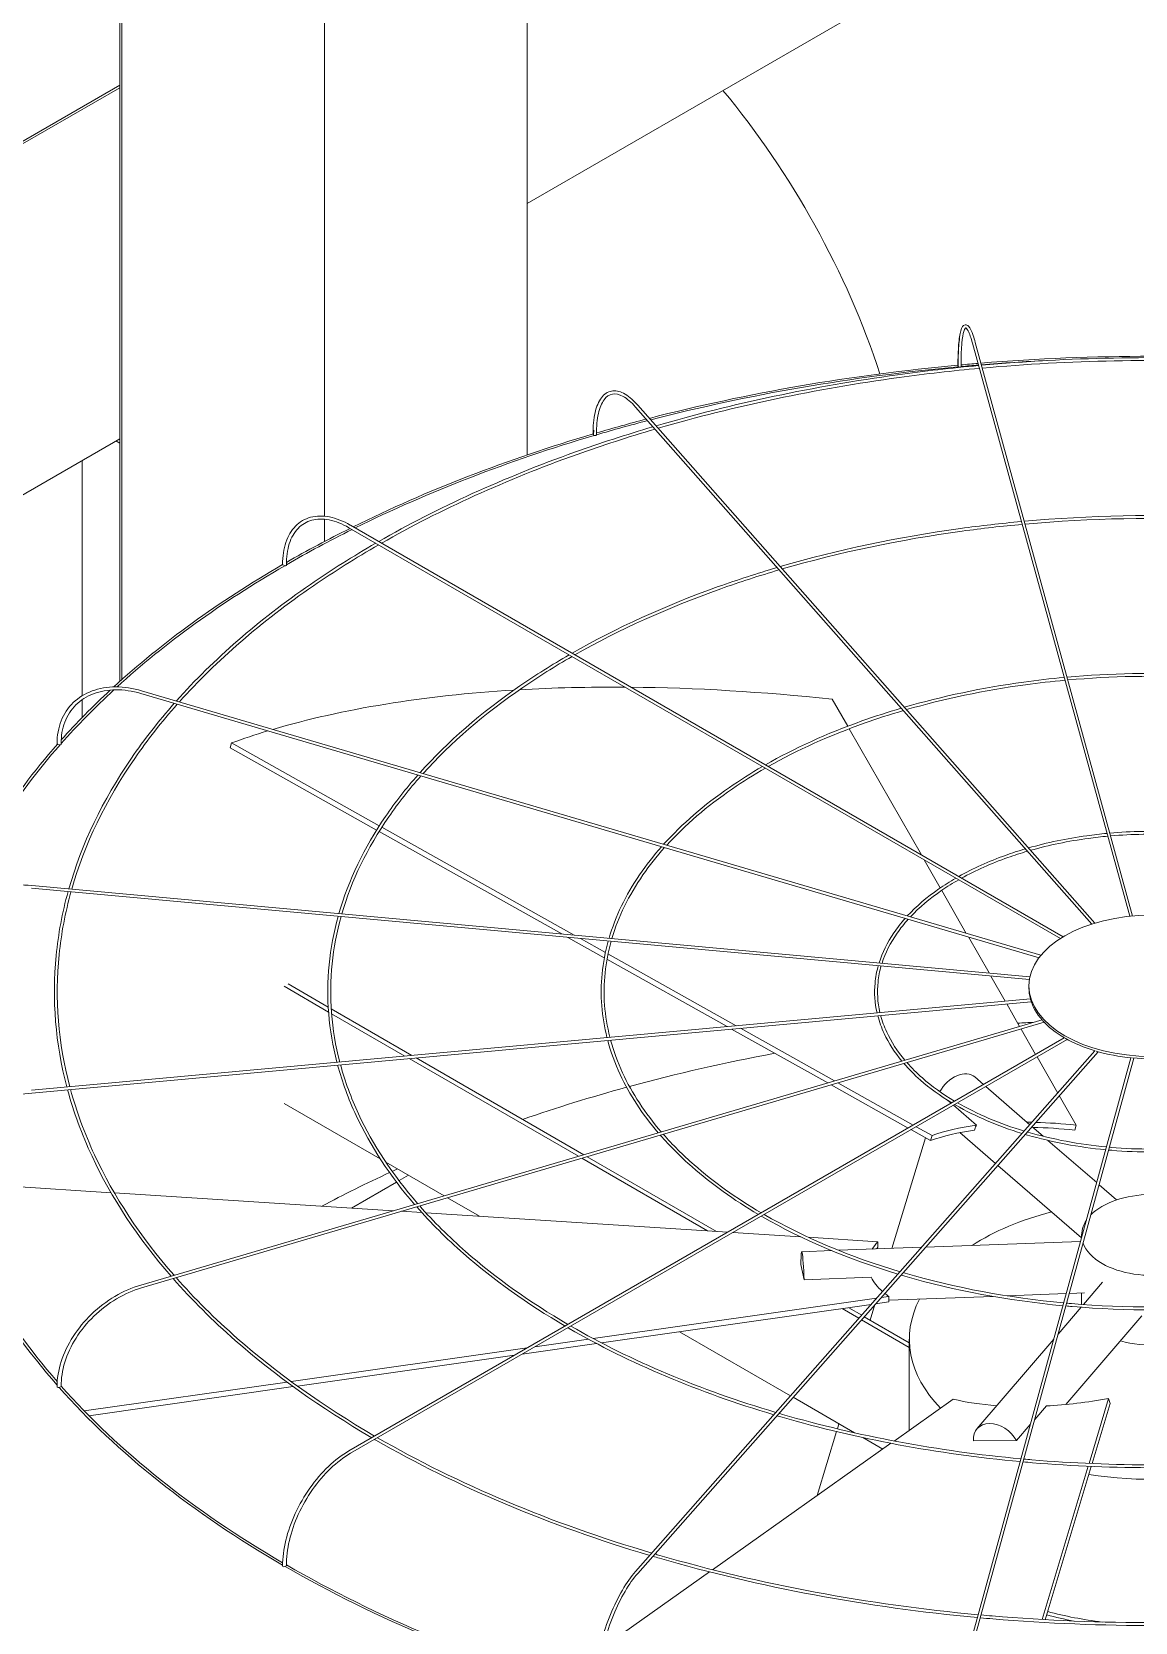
# Model space of a CAD drawing. Header units: millimetres. Extents: x -312439 to 477422, y -331570 to 212570.
# Drawn here: x 360455 to 361398, y 97498 to 98857 of the extents above; entities that cross this region are included whole.
import ezdxf

# ---------------------------------------------------------------- set-up
doc = ezdxf.new("R2010")
doc.units = ezdxf.units.MM

msp = doc.modelspace()

# ---------------------------------------------------------------- linework, layer by layer
at = {"color": 3, "linetype": 'Continuous', "lineweight": 0, "extrusion": (-1.11022e-16, 0.816497, 0.57735)}
for p, q in [((360878.462, 99400.127), (360878.462, 98495.392)), ((362038.891, 99380.189), (360878.462, 98710.215)), ((360705.257, 99300.127), (360705.257, 98442.975)), ((360530.32, 99199.127), (360530.32, 98301.839)), ((360532.052, 99200.127), (360532.052, 98303.388)), ((360530.32, 98811.215), (359850.026, 98418.447)), ((360530.32, 98809.215), (359850.026, 98416.447)), ((361259.121, 98590.873), (361393.476, 98101.115)), ((361261.483, 98591.521), (361395.951, 98101.353)), ((360971.126, 98536.312), (361361.075, 98094.455)), ((360972.962, 98537.933), (361363.639, 98095.251)), ((360530.32, 98509.215), (359850.026, 98116.447)), ((360530.32, 98505.451), (360527.06, 98507.333)), ((360498.071, 98289.501), (360498.071, 98490.596)), ((360705.257, 98440.431), (360705.257, 98421.417)), ((361334.276, 98082.146), (360726.224, 98433.205)), ((360727.449, 98435.326), (361336.641, 98083.609)), ((360498.071, 98270.914), (360498.071, 98286.125)), ((361315.964, 98065.704), (360548.338, 98291.52)), ((360549.029, 98293.87), (361317.599, 98067.776)), ((361152.422, 98263.524), (361139.211, 98286.585)), ((361215.387, 98153.615), (361153.654, 98261.373)), ((360624.589, 98244.968), (360625.824, 98249.256)), ((360625.824, 98249.256), (360752.148, 98178.453)), ((360749.822, 98174.777), (360624.589, 98244.968)), ((360754.289, 98177.253), (360918.709, 98085.098)), ((360908.093, 98086.069), (360751.961, 98173.578)), ((361231.55, 98125.401), (361217.808, 98149.389)), ((360454.911, 98125.05), (361307.765, 98047.062)), ((360455.134, 98127.489), (361308.222, 98049.48)), ((361253.812, 98086.541), (361232.772, 98123.269)), ((360944.447, 98065.693), (360913.337, 98083.13)), ((360923.954, 98082.159), (360945.34, 98070.172)), ((361273.21, 98052.681), (361255.572, 98083.47)), ((360947.579, 98068.917), (361057.051, 98007.56)), ((361049.413, 98006.861), (360946.706, 98064.427)), ((360708.48, 98023.463), (360674.156, 98043.28)), ((361287.012, 98028.588), (361274.697, 98050.086)), ((361307.356, 98039.726), (361307.356, 98041.726)), ((361308.569, 98030.56), (360454.911, 97952.498)), ((361309.292, 98028.166), (360455.134, 97950.059)), ((360670.692, 98041.28), (360708.751, 98019.306)), ((360779.918, 97982.218), (360711.022, 98021.995)), ((360711.324, 98017.821), (360773.937, 97981.671)), ((361299.397, 98006.97), (361288.351, 98026.251)), ((360548.338, 97786.028), (361318.519, 98012.595)), ((361320.357, 98010.583), (360549.029, 97783.678)), ((361135.33, 97958.706), (361053.186, 98004.747)), ((361060.824, 98005.445), (361141.157, 97960.42)), ((361313.046, 97983.145), (361300.649, 98004.785)), ((360726.224, 97644.343), (361337.562, 97997.299)), ((360727.449, 97642.222), (361340.039, 97995.901)), ((360777.615, 97979.548), (360922.272, 97896.03)), ((360926.862, 97897.38), (360783.596, 97980.095)), ((361363.781, 97986.16), (360971.126, 97541.236)), ((360972.962, 97539.615), (361366.384, 97985.407)), ((361394.519, 97980.233), (361259.121, 97486.675)), ((361396.997, 97980.01), (361261.483, 97486.027)), ((361331.969, 97950.113), (361314.264, 97981.019)), ((361260.995, 97963.834), (361268.434, 97957.388)), ((361204.027, 97920.203), (361138.318, 97957.032)), ((361144.144, 97958.746), (361208.403, 97922.729)), ((361270.393, 97955.691), (361308.074, 97923.037)), ((361347.693, 97922.665), (361333.255, 97947.868)), ((360752.948, 97893.79), (360670.692, 97941.28)), ((361237.797, 97943.982), (361240.763, 97941.412)), ((361242.722, 97939.715), (361262.451, 97922.618)), ((361210.889, 97921.336), (361224.499, 97913.708)), ((361309.925, 97921.433), (361319.506, 97913.131)), ((361346.458, 97918.378), (361347.693, 97922.665)), ((361190.245, 97817.373), (361218.804, 97911.92)), ((361223.264, 97909.421), (361206.513, 97918.809)), ((361223.264, 97909.421), (361224.499, 97913.708)), ((361248.411, 97916.233), (361278.816, 97889.884)), ((361323.528, 97909.645), (361365.238, 97873.499)), ((360925.202, 97894.338), (361032.55, 97832.361)), ((361040.339, 97831.864), (360929.792, 97895.689)), ((360807.531, 97862.276), (360757.686, 97891.054)), ((360777.022, 97879.89), (360768.96, 97875.236)), ((361280.667, 97888.28), (361352.271, 97826.23)), ((360522.858, 97864.871), (360436.696, 97870.366)), ((360764.056, 97849.486), (360525.8, 97864.683)), ((360766.822, 97874.002), (360728.31, 97851.766)), ((361367.291, 97871.721), (361382.227, 97858.778)), ((360837.834, 97844.781), (360810.461, 97860.584)), ((360788.434, 97847.931), (360771.189, 97849.031)), ((361049.958, 97831.251), (360791.953, 97847.707)), ((361111.992, 97827.294), (361054.37, 97830.969)), ((361178.104, 97823.077), (361118.635, 97826.87)), ((361352.386, 97828.866), (361352.386, 97826.648)), ((361113.109, 97814.514), (361138.586, 97815.458)), ((361144.537, 97815.679), (361215.654, 97818.315)), ((361178.199, 97818.41), (361178.104, 97823.077)), ((361219.031, 97818.44), (361351.481, 97823.349)), ((361115.149, 97790.585), (361112.516, 97803.592)), ((361172.377, 97792.706), (361115.149, 97790.585)), ((361353.919, 97769.355), (361370.264, 97788.426)), ((360934.957, 97740.3), (361177.197, 97774.739)), ((361187.683, 97771.549), (361176.21, 97769.918)), ((361180.933, 97775.27), (361187.588, 97776.216)), ((361187.683, 97771.549), (361187.588, 97776.216)), ((361187.653, 97773.031), (361276.548, 97776.326)), ((361288.806, 97776.78), (361339.218, 97778.649)), ((361341.784, 97778.744), (361354.704, 97779.223)), ((361352.386, 97779.137), (361352.386, 97769.467)), ((361172.474, 97769.387), (360941.944, 97736.613)), ((361147.72, 97765.867), (361162.061, 97757.588)), ((361164.4, 97760.238), (361153.28, 97766.658)), ((361164.225, 97756.338), (361205.108, 97732.735)), ((361205.108, 97736.735), (361166.564, 97758.988)), ((361171.712, 97756.016), (361175.756, 97769.404)), ((361332.283, 97744.11), (361351.938, 97767.044)), ((361338.995, 97683.996), (361403.836, 97759.653)), ((361103.597, 97691.342), (361008.739, 97746.109)), ((360676.759, 97703.592), (360878.532, 97732.278)), ((360937.792, 97736.022), (360874.276, 97726.992)), ((360885.032, 97733.202), (360930.868, 97739.719)), ((361205.108, 97661.866), (361205.108, 97739.628)), ((361262.905, 97663.16), (361328.547, 97739.751)), ((360867.777, 97726.068), (360682.144, 97699.677)), ((360499.923, 97678.452), (360673.297, 97703.1)), ((360678.65, 97699.18), (360503.954, 97674.344)), ((361158.371, 97659.718), (361105.762, 97690.092)), ((361242.692, 97688.488), (361192.199, 97652.723)), ((361358.731, 97633.528), (361375.37, 97689.014)), ((361376.7, 97684.822), (361375.37, 97689.014)), ((361312.254, 97671.1), (361322.207, 97682.713)), ((361376.7, 97684.822), (361361.286, 97633.419)), ((361143.652, 97663.121), (361144.963, 97667.459)), ((361296.775, 97653.039), (361308.519, 97666.742)), ((361189.427, 97650.759), (361036.966, 97542.766)), ((361126.442, 97606.145), (361142.943, 97660.772)), ((361182.449, 97645.817), (361165.386, 97655.668)), ((361259.947, 97652.893), (361296.775, 97653.039)), ((361318.746, 97500.182), (361358.006, 97631.109)), ((361360.56, 97630.998), (361321.29, 97500.037)), ((361034.338, 97540.905), (360943.217, 97476.361))]:
    msp.add_line(p, q, dxfattribs=at)
at = {"color": 3, "linetype": 'Continuous', "lineweight": 0}
for centre, major_axis, ratio, start_param, end_param in [((360896.218, 98575.564), (-221.467, 383.592), 0.57735027, 4.36367801, 4.99963733), ((361412.281, 97974.191), (-1048.768, 0), 0.57735027, 4.87097639, 5.13416564), ((361247.88, 98571.644), (1.225, 0), 0.57735027, 3.14159265, 3.70729107), ((361412.281, 97974.191), (-1046.319, 0), 0.57735027, 4.85435141, 4.86879705), ((361412.281, 97974.191), (-1048.768, 0), 0.57735027, 4.85438672, 4.86842813), ((361412.281, 97974.191), (-1048.768, 0), 0.57735027, 4.57359934, 4.85199434), ((361412.281, 97974.191), (-1046.319, 0), 0.57735027, 4.79833842, 4.85195343), ((361412.281, 97974.191), (-1046.319, 0), 0.57735027, 4.87108521, 5.13404975), ((361248.072, 98570.945), (1.225, 0.004), 0.56474576, 3.29698969, 4.86778602), ((361248.072, 98570.945), (1.225, 0.004), 0.56474576, 4.86778602, 6.28318531), ((361412.281, 97974.191), (-1048.768, 0), 0.57735027, 5.13694439, 5.18189128), ((361412.281, 97974.191), (-1046.319, 0), 0.57735027, 5.13683502, 5.18307763), ((361412.281, 97974.191), (-1048.768, 0), 0.57735027, 5.18510484, 5.42093263), ((361412.281, 97974.191), (-1046.319, 0), 0.57735027, 5.18527527, 5.42075236), ((360935.995, 98513.136), (1.225, 0), 0.57735027, 3.14159265, 4.134446), ((360936.551, 98512.506), (1.225, 0.01), 0.56597275, 3.60793822, 5.17873454), ((360936.551, 98512.506), (1.225, 0.01), 0.56597275, 5.17873454, 6.28318531), ((361412.281, 97974.191), (-1046.319, 0), 0.57735027, 5.42407254, 5.49730565), ((361412.281, 97974.191), (-1048.768, 0), 0.57735027, 5.42424502, 5.49496708), ((361412.281, 97974.191), (-1048.768, 0), 0.57735027, 5.49938311, 5.72060344), ((361412.281, 97974.191), (-1046.319, 0), 0.57735027, 5.49937067, 5.71908805), ((360670.69, 98401.849), (1.225, 0), 0.57735027, 3.14159265, 4.45055499), ((360671.556, 98401.349), (1.225, 0.016), 0.56830663, 3.91933875, 5.49013508), ((360671.556, 98401.349), (1.225, 0.016), 0.56830663, 5.49013508, 6.28318531), ((361412.281, 97974.191), (-1046.319, 0), 0.57735027, 5.72402786, 5.81143896), ((361412.281, 97974.191), (-1048.768, 0), 0.57735027, 5.72583618, 5.80677108), ((361413.516, 97807.767), (-971.388, 279.904), 0.41303809, 5.42335715, 5.70815224), ((361413.516, 97807.767), (-971.388, 279.904), 0.41303809, 5.31032739, 5.41762277), ((361413.516, 97807.767), (-971.388, 279.904), 0.41303809, 5.11506512, 5.30461302), ((361413.516, 97807.767), (-971.388, 279.904), 0.41303809, 5.71506764, 5.76687966), ((361412.281, 97974.191), (-1048.768, 0), 0.57735027, 5.81359811, 6.07011802), ((361412.281, 97974.191), (-1046.319, 0), 0.57735027, 5.81336511, 6.06128621), ((360477.934, 98248.675), (1.225, 0), 0.57735027, 3.14159265, 4.76471425), ((360479.026, 98248.354), (1.225, 0.021), 0.57151893, 4.23145457, 5.8022509), ((360479.026, 98248.354), (1.225, 0.021), 0.57151893, 5.8022509, 6.28318531), ((361411.848, 98039.726), (-104.492, 0), 0.57735027, 0, 0.1535113), ((361411.848, 98039.726), (-104.492, 0), 0.57735027, 0.16064797, 0.46767057), ((361412.281, 97409.303), (1046.319, 0), 0.57735027, 1.66704137, 1.68043487), ((361411.848, 98039.726), (-104.492, 0), 0.57735027, 0.47480723, 0.78182983), ((361411.848, 98039.726), (-104.492, 0), 0.57735027, 0.7889665, 1.0959891), ((361412.281, 97409.303), (1046.319, 0), 0.57735027, 1.88378363, 2.01152702), ((361411.848, 98039.726), (-104.492, 0), 0.57735027, 1.10312576, 1.41014836), ((361411.848, 98039.726), (-104.492, 0), 0.57735027, 1.41728503, 1.72430763), ((361246.517, 97947.127), (-14.478, -16.707), 0.67950023, 3.14159265, 5.02860292), ((361412.281, 97409.303), (1046.319, 0), 0.57735027, 2.01409491, 2.11046953), ((361413.516, 97807.767), (233.097, -67.167), 0.41303809, 2.38836611, 2.62528701), ((361413.516, 97807.767), (233.097, -67.167), 0.41303809, 2.14647482, 2.1667574), ((361412.281, 97803.479), (-233.097, 67.167), 0.41303809, 5.11506512, 5.27837519), ((361413.516, 97807.767), (233.097, -67.167), 0.41303809, 1.97347247, 2.1313259), ((361412.281, 97803.479), (-233.097, 67.167), 0.41303809, 5.53223376, 5.76687966), ((361412.281, 97974.191), (-1048.768, 0), 0.57735027, 0.1585854, 0.46892864), ((361412.281, 97974.191), (-1046.319, 0), 0.57735027, 0.15790655, 0.46457773), ((361412.281, 97409.303), (1046.319, 0), 0.57735027, 2.24276735, 2.31574628), ((361412.281, 97409.303), (1046.319, 0), 0.57735027, 2.23436866, 2.24000128), ((361412.281, 97828.866), (-59.895, 0), 0.57735027, 3.69756416, 5.76575409), ((361412.281, 97739.628), (-207.174, 0), 0.57735027, 5.13902547, 5.54737639), ((361412.281, 97828.866), (-59.895, 0), 0.57735027, 5.91432374, 6.33788761), ((361113.927, 97792.421), (-0.819, 22.092), 0.05230802, 4.627231, 7.32191967), ((361412.186, 97808.147), (-242.531, -4.942), 0.30331876, 6.01219977, 6.09914028), ((361412.281, 97803.479), (-242.531, -4.942), 0.30331876, 6.01219977, 6.0333648), ((361412.281, 97828.866), (-59.895, 0), 0.57735027, 0.20327195, 0.78539816), ((361412.281, 97828.866), (-59.895, 0), 0.57735027, 0.78539816, 2.89978042), ((361412.186, 97808.147), (-242.531, -4.942), 0.30331876, 0.14390811, 0.31767721), ((361412.186, 97808.147), (-242.531, -4.942), 0.30331876, 0.34103276, 0.38082901), ((361412.281, 97739.628), (-207.174, 0), 0.57735027, 5.99169836, 6.79713651), ((361412.281, 97769.244), (-59.895, 0), 0.57735027, 1.1079301, 2.23846982), ((360477.934, 97699.207), (1.225, 0), 0.57735027, 3.14159265, 5.70719205), ((361412.281, 97974.191), (-1048.768, 0), 0.57735027, 0.4725868, 0.78374969), ((360479.026, 97699.528), (1.225, 0.021), 0.58304212, 5.17373692, 6.28318531), ((361412.281, 97974.191), (-1046.319, 0), 0.57735027, 0.47175253, 0.78145685), ((361410.951, 97807.672), (-231.216, -73.381), 0.44048996, 0.62708313, 0.83556185), ((361410.951, 97807.672), (-231.216, -73.381), 0.44048996, 1.04197677, 1.27889767), ((361279.691, 97648.774), (16.786, -14.386), 0.73180825, 1.0914656, 3.78615427), ((361412.281, 97739.628), (-207.174, 0), 0.57735027, 1.30817895, 1.9425337), ((360670.69, 97546.033), (1.225, 0), 0.57735027, 3.14159265, 6.02135132), ((361412.281, 97974.191), (-1048.768, 0), 0.57735027, 0.78656596, 1.09808088), ((360671.556, 97546.533), (1.225, 0.017), 0.58625442, 5.48989346, 6.28318531), ((361412.281, 97974.191), (-1046.319, 0), 0.57735027, 0.78587838, 1.09689941), ((361412.281, 97615.123), (-212.072, 0), 0.57735027, 1.13383327, 1.25213937), ((361412.281, 97615.123), (-207.174, 0), 0.57735027, 1.12739667, 1.36460952)]:
    msp.add_ellipse(centre, major_axis=major_axis, ratio=ratio, start_param=start_param, end_param=end_param, dxfattribs=at)
msp.add_ellipse((361411.848, 98041.726), major_axis=(-104.492, 0), ratio=0.57735027, dxfattribs=at)
for points, knots in [([(361246.656, 98571.644), (361246.656, 98578.458), (361246.862, 98584.524), (361247.673, 98594.597), (361248.271, 98598.594), (361249.878, 98604.28), (361250.78, 98606.341), (361253.92, 98606.803), (361254.913, 98606.213), (361257.118, 98603.871), (361258.348, 98601.253), (361260.266, 98595.728), (361260.875, 98593.737), (361261.483, 98591.521)], [4.71238898, 4.71238898, 4.71238898, 4.71238898, 5.02654825, 5.02654825, 5.34070751, 5.34070751, 5.65486678, 5.65486678, 5.82360284, 5.82360284, 6.1377621, 6.1377621, 6.28318531, 6.28318531, 6.28318531, 6.28318531]), ([(361259.121, 98590.873), (361257.848, 98595.513), (361256.571, 98599.079), (361254.346, 98603.402), (361253.35, 98604.001), (361253.243, 98604.001), (361252.424, 98603.406), (361251.015, 98598.748), (361250.438, 98595.349), (361249.596, 98586.375), (361249.348, 98580.656), (361249.296, 98573.104), (361249.294, 98572.036), (361249.297, 98570.949)], [0, 0, 0, 0, 0.31526689, 0.31526689, 0.60947257, 0.60947257, 0.92674061, 0.92674061, 1.22083726, 1.22083726, 1.53563039, 1.53563039, 1.5863402, 1.5863402, 1.5863402, 1.5863402]), ([(361248.183, 98596.184), (361248.146, 98595.941), (361248.11, 98595.694), (361247.503, 98591.347), (361247.126, 98586.134), (361246.874, 98577.186), (361246.838, 98574.144), (361246.847, 98570.944)], [7.384497053, 7.384497053, 7.384497053, 7.384497053, 7.403952931, 7.403952931, 7.721220971, 7.721220971, 7.869487909, 7.869487909, 7.869487909, 7.869487909]), ([(361264.36, 98571.777), (361241.063, 98569.633), (361217.906, 98566.98), (361123.538, 98554.015), (361054.127, 98539.335), (360988.623, 98520.187)], [4.085069591, 4.085069591, 4.085069591, 4.085069591, 4.160608173, 4.160608173, 4.395665913, 4.395665913, 4.395665913, 4.395665913]), ([(361556.859, 98572.003), (361535.614, 98573.924), (361514.254, 98575.423), (361417.554, 98580.267), (361341.488, 98578.755), (361266.838, 98572.003)], [3.771589677, 3.771589677, 3.771589677, 3.771589677, 3.840445898, 3.840445898, 4.082391957, 4.082391957, 4.082391957, 4.082391957]), ([(361556.2, 98569.603), (361535.409, 98571.478), (361514.507, 98572.947), (361418.255, 98577.819), (361342.167, 98576.336), (361267.496, 98569.603)], [3.7720633, 3.7720633, 3.7720633, 3.7720633, 3.839550132, 3.839550132, 4.081918334, 4.081918334, 4.081918334, 4.081918334]), ([(361265.018, 98569.377), (361241.986, 98567.264), (361219.092, 98564.653), (361125.106, 98551.811), (361055.811, 98537.212), (360990.413, 98518.158)], [4.084600117, 4.084600117, 4.084600117, 4.084600117, 4.159387709, 4.159387709, 4.39434399, 4.39434399, 4.39434399, 4.39434399]), ([(360934.771, 98513.136), (360934.771, 98519.997), (360935.373, 98526.192), (360937.758, 98536.694), (360939.537, 98541.005), (360944.259, 98547.344), (360947.255, 98549.368), (360953.815, 98550.506), (360957.252, 98549.813), (360964.504, 98546.132), (360968.362, 98542.989), (360972.459, 98538.498), (360972.71, 98538.218), (360972.962, 98537.933)], [4.71238898, 4.71238898, 4.71238898, 4.71238898, 5.02654825, 5.02654825, 5.34070751, 5.34070751, 5.65486678, 5.65486678, 5.94845155, 5.94845155, 6.26261081, 6.26261081, 6.28318531, 6.28318531, 6.28318531, 6.28318531]), ([(360971.126, 98536.312), (360967.47, 98540.454), (360963.838, 98543.517), (360957.106, 98547.204), (360954.043, 98547.83), (360948.678, 98546.89), (360946.29, 98545.314), (360942.182, 98539.72), (360940.517, 98535.702), (360938.308, 98525.69), (360937.749, 98519.728), (360937.773, 98512.902), (360937.774, 98512.71), (360937.776, 98512.517)], [0, 0, 0, 0, 0.31464476, 0.31464476, 0.6289116, 0.6289116, 0.94617964, 0.94617964, 1.26344768, 1.26344768, 1.5772832, 1.5772832, 1.5863402, 1.5863402, 1.5863402, 1.5863402]), ([(360986.028, 98519.426), (360963.211, 98512.705), (360940.871, 98505.443), (360858.48, 98476.03), (360802.164, 98450.386), (360751.587, 98421.39)], [4.398772282, 4.398772282, 4.398772282, 4.398772282, 4.480777933, 4.480777933, 4.708868502, 4.708868502, 4.708868502, 4.708868502]), ([(360987.817, 98517.399), (360965.095, 98510.728), (360942.847, 98503.52), (360860.691, 98474.293), (360804.506, 98448.797), (360754.042, 98419.973)], [4.39745622, 4.39745622, 4.39745622, 4.39745622, 4.479217897, 4.479217897, 4.707006068, 4.707006068, 4.707006068, 4.707006068]), ([(360935.364, 98516.554), (360935.341, 98515.738), (360935.328, 98514.91), (360935.321, 98513.553), (360935.322, 98513.03), (360935.327, 98512.503)], [7.8059806913, 7.8059806913, 7.8059806913, 7.8059806913, 7.8451401512, 7.8451401512, 7.8694167814, 7.8694167814, 7.8694167814, 7.8694167814]), ([(360669.465, 98401.849), (360669.465, 98408.749), (360670.41, 98415.13), (360674.144, 98426.244), (360676.937, 98430.979), (360684.131, 98438.259), (360688.524, 98440.802), (360698.394, 98443.408), (360703.861, 98443.476), (360715.318, 98441.2), (360721.314, 98438.849), (360727.343, 98435.387), (360727.396, 98435.357), (360727.449, 98435.326)], [3.14159265, 3.14159265, 3.14159265, 3.14159265, 3.45575192, 3.45575192, 3.76991118, 3.76991118, 4.08269654, 4.08269654, 4.39544819, 4.39544819, 4.70960746, 4.70960746, 4.71238898, 4.71238898, 4.71238898, 4.71238898]), ([(360726.224, 98433.205), (360720.475, 98436.524), (360714.749, 98438.766), (360703.952, 98440.906), (360698.886, 98440.807), (360689.883, 98438.352), (360685.937, 98436.003), (360679.446, 98429.23), (360676.904, 98424.796), (360673.524, 98414.208), (360672.691, 98408.058), (360672.781, 98401.365)], [1.57079633, 1.57079633, 1.57079633, 1.57079633, 1.88806437, 1.88806437, 2.20533241, 2.20533241, 2.52260045, 2.52260045, 2.83986849, 2.83986849, 3.15713653, 3.15713653, 3.15713653, 3.15713653]), ([(361300.926, 98438.482), (361283.467, 98436.871), (361266.112, 98434.881), (361195.561, 98425.179), (361143.702, 98414.224), (361094.741, 98399.944)], [4.085383912, 4.085383912, 4.085383912, 4.085383912, 4.160809561, 4.160809561, 4.394762921, 4.394762921, 4.394762921, 4.394762921]), ([(361301.585, 98436.082), (361284.391, 98434.503), (361267.299, 98432.554), (361197.129, 98422.975), (361145.386, 98412.1), (361096.532, 98397.914)], [4.084758769, 4.084758769, 4.084758769, 4.084758769, 4.159183124, 4.159183124, 4.392998475, 4.392998475, 4.392998475, 4.392998475]), ([(361520.292, 98438.707), (361504.443, 98440.136), (361488.51, 98441.251), (361416.195, 98444.867), (361359.274, 98443.742), (361303.404, 98438.707)], [3.772165081, 3.772165081, 3.772165081, 3.772165081, 3.840593344, 3.840593344, 4.081816553, 4.081816553, 4.081816553, 4.081816553]), ([(361519.633, 98436.307), (361504.238, 98437.689), (361488.763, 98438.774), (361416.897, 98442.418), (361359.953, 98441.323), (361304.063, 98436.307)], [3.772797592, 3.772797592, 3.772797592, 3.772797592, 3.839399606, 3.839399606, 4.081184042, 4.081184042, 4.081184042, 4.081184042]), ([(360749.133, 98419.978), (360729.599, 98408.696), (360710.927, 98396.914), (360648.843, 98354.081), (360610.365, 98320.635), (360578.695, 98285.143)], [4.712563603, 4.712563603, 4.712563603, 4.712563603, 4.800982872, 4.800982872, 5.022068239, 5.022068239, 5.022068239, 5.022068239]), ([(360751.583, 98418.564), (360732.093, 98407.349), (360713.463, 98395.637), (360651.421, 98353.005), (360612.954, 98319.699), (360581.296, 98284.378)], [4.710711416, 4.710711416, 4.710711416, 4.710711416, 4.799012884, 4.799012884, 5.020261931, 5.020261931, 5.020261931, 5.020261931]), ([(361092.145, 98399.183), (361074.992, 98394.128), (361058.198, 98388.667), (360996.636, 98366.677), (360954.626, 98347.567), (360916.86, 98325.97)], [4.398901247, 4.398901247, 4.398901247, 4.398901247, 4.481035777, 4.481035777, 4.70761983, 4.70761983, 4.70761983, 4.70761983]), ([(361093.934, 98397.156), (361076.877, 98392.151), (361060.175, 98386.744), (360998.847, 98364.939), (360956.97, 98345.977), (360919.317, 98324.551)], [4.397147207, 4.397147207, 4.397147207, 4.397147207, 4.478956818, 4.478956818, 4.705132161, 4.705132161, 4.705132161, 4.705132161]), ([(360914.405, 98324.559), (360899.681, 98316.056), (360885.61, 98307.174), (360839.251, 98275.169), (360810.585, 98250.286), (360786.934, 98223.884)], [4.712541759, 4.712541759, 4.712541759, 4.712541759, 4.801308866, 4.801308866, 5.020482203, 5.020482203, 5.020482203, 5.020482203]), ([(360916.855, 98323.144), (360902.176, 98314.708), (360888.146, 98305.897), (360841.831, 98274.092), (360813.176, 98249.35), (360789.539, 98223.118)], [4.710072273, 4.710072273, 4.710072273, 4.710072273, 4.798683598, 4.798683598, 5.018063384, 5.018063384, 5.018063384, 5.018063384]), ([(361337.481, 98305.231), (361325.863, 98304.155), (361314.315, 98302.827), (361267.572, 98296.388), (361233.254, 98289.153), (361200.827, 98279.736)], [4.086037534, 4.086037534, 4.086037534, 4.086037534, 4.161210359, 4.161210359, 4.393038284, 4.393038284, 4.393038284, 4.393038284]), ([(361338.139, 98302.832), (361326.787, 98301.787), (361315.502, 98300.5), (361269.141, 98294.183), (361234.939, 98287.028), (361202.62, 98277.705)], [4.08510236, 4.08510236, 4.08510236, 4.08510236, 4.158773218, 4.158773218, 4.390386282, 4.390386282, 4.390386282, 4.390386282]), ([(361483.737, 98305.457), (361473.281, 98306.392), (361462.77, 98307.123), (361414.833, 98309.512), (361377.052, 98308.775), (361339.959, 98305.457)], [3.773286698, 3.773286698, 3.773286698, 3.773286698, 3.840886477, 3.840886477, 4.080694936, 4.080694936, 4.080694936, 4.080694936]), ([(361483.079, 98303.056), (361473.076, 98303.945), (361463.023, 98304.647), (361415.535, 98307.063), (361377.731, 98306.355), (361340.618, 98303.056)], [3.774238416, 3.774238416, 3.774238416, 3.774238416, 3.839097695, 3.839097695, 4.079743218, 4.079743218, 4.079743218, 4.079743218]), ([(360476.71, 98248.675), (360476.71, 98255.604), (360477.908, 98262.203), (360482.609, 98274.08), (360486.114, 98279.354), (360495.076, 98288.022), (360500.53, 98291.412), (360512.813, 98295.977), (360519.64, 98297.152), (360533.993, 98297.204), (360541.517, 98296.08), (360549.029, 98293.87)], [4.71238898, 4.71238898, 4.71238898, 4.71238898, 5.02654825, 5.02654825, 5.34070751, 5.34070751, 5.65486678, 5.65486678, 5.96902604, 5.96902604, 6.28318531, 6.28318531, 6.28318531, 6.28318531]), ([(360548.338, 98291.52), (360541.075, 98293.657), (360533.826, 98294.724), (360520.089, 98294.632), (360513.605, 98293.473), (360502.036, 98289.073), (360496.954, 98285.834), (360488.657, 98277.602), (360485.441, 98272.607), (360481.18, 98261.316), (360480.138, 98255.019), (360480.25, 98248.375)], [0, 0, 0, 0, 0.31726804, 0.31726804, 0.63453608, 0.63453608, 0.95180412, 0.95180412, 1.26907216, 1.26907216, 1.5863402, 1.5863402, 1.5863402, 1.5863402]), ([(360576.897, 98283.119), (360563.41, 98267.846), (360551.176, 98252.202), (360515.62, 98200.293), (360497.668, 98162.787), (360486.819, 98124.591)], [5.026267439, 5.026267439, 5.026267439, 5.026267439, 5.121193451, 5.121193451, 5.33524268, 5.33524268, 5.33524268, 5.33524268]), ([(360579.493, 98282.355), (360566.107, 98267.265), (360553.957, 98251.813), (360518.272, 98200.077), (360500.205, 98162.554), (360489.301, 98124.364)], [5.024480731, 5.024480731, 5.024480731, 5.024480731, 5.118801023, 5.118801023, 5.334410373, 5.334410373, 5.334410373, 5.334410373]), ([(361198.231, 98278.976), (361186.753, 98275.591), (361175.516, 98271.933), (361134.775, 98257.364), (361107.059, 98244.781), (361082.094, 98230.572)], [4.399235311, 4.399235311, 4.399235311, 4.399235311, 4.481549286, 4.481549286, 4.705249353, 4.705249353, 4.705249353, 4.705249353]), ([(361200.02, 98276.949), (361188.637, 98273.614), (361177.492, 98270.01), (361136.989, 98255.626), (361109.405, 98243.189), (361084.555, 98229.151)], [4.396606667, 4.396606667, 4.396606667, 4.396606667, 4.478434088, 4.478434088, 4.701505316, 4.701505316, 4.701505316, 4.701505316]), ([(360785.134, 98221.861), (360774.938, 98210.322), (360765.695, 98198.498), (360739.165, 98159.722), (360725.79, 98131.862), (360717.633, 98103.485)], [5.026073872, 5.026073872, 5.026073872, 5.026073872, 5.121589201, 5.121589201, 5.333322518, 5.333322518, 5.333322518, 5.333322518]), ([(360787.73, 98221.097), (360777.636, 98209.74), (360768.477, 98198.109), (360741.819, 98159.506), (360728.329, 98131.629), (360720.117, 98103.258)], [5.023689806, 5.023689806, 5.023689806, 5.023689806, 5.118400985, 5.118400985, 5.332193335, 5.332193335, 5.332193335, 5.332193335]), ([(361079.636, 98229.162), (361069.738, 98223.445), (361060.281, 98217.471), (361029.644, 98196.292), (361010.778, 98179.959), (360995.144, 98162.634)], [4.712617693, 4.712617693, 4.712617693, 4.712617693, 4.801958432, 4.801958432, 5.017472679, 5.017472679, 5.017472679, 5.017472679]), ([(361082.088, 98227.747), (361072.234, 98222.097), (361062.817, 98216.194), (361032.226, 98195.215), (361013.374, 98179.022), (360997.754, 98161.867)], [4.708914423, 4.708914423, 4.708914423, 4.708914423, 4.798024648, 4.798024648, 5.013814843, 5.013814843, 5.013814843, 5.013814843]), ([(361374.036, 98171.98), (361368.26, 98171.439), (361362.519, 98170.773), (361339.585, 98167.597), (361322.807, 98164.082), (361306.915, 98159.526)], [4.08798608, 4.08798608, 4.08798608, 4.08798608, 4.162397179, 4.162397179, 4.387898946, 4.387898946, 4.387898946, 4.387898946]), ([(361374.694, 98169.582), (361369.184, 98169.071), (361363.706, 98168.447), (361341.155, 98165.391), (361324.494, 98161.955), (361308.712, 98157.49)], [4.086130867, 4.086130867, 4.086130867, 4.086130867, 4.157537531, 4.157537531, 4.382563309, 4.382563309, 4.382563309, 4.382563309]), ([(361447.182, 98172.205), (361442.119, 98172.648), (361437.032, 98172.995), (361413.473, 98174.158), (361394.831, 98173.807), (361376.514, 98172.205)], [3.776630452, 3.776630452, 3.776630452, 3.776630452, 3.841752063, 3.841752063, 4.077351182, 4.077351182, 4.077351182, 4.077351182]), ([(361446.523, 98169.803), (361441.914, 98170.201), (361437.285, 98170.52), (361414.174, 98171.708), (361395.51, 98171.387), (361377.173, 98169.803)], [3.778551419, 3.778551419, 3.778551419, 3.778551419, 3.838185012, 3.838185012, 4.075430215, 4.075430215, 4.075430215, 4.075430215]), ([(360993.338, 98160.612), (360986.447, 98152.818), (360980.205, 98144.828), (360962.7, 98119.183), (360953.898, 98100.953), (360948.438, 98082.379)], [5.025838542, 5.025838542, 5.025838542, 5.025838542, 5.122377625, 5.122377625, 5.329668134, 5.329668134, 5.329668134, 5.329668134]), ([(360995.935, 98159.848), (360989.146, 98152.236), (360982.987, 98144.439), (360965.357, 98118.968), (360956.442, 98100.721), (360950.925, 98082.152)], [5.022258505, 5.022258505, 5.022258505, 5.022258505, 5.117600339, 5.117600339, 5.327918781, 5.327918781, 5.327918781, 5.327918781]), ([(361304.316, 98158.769), (361298.514, 98157.054), (361292.834, 98155.199), (361272.915, 98148.052), (361259.492, 98141.993), (361247.335, 98135.17)], [4.400230759, 4.400230759, 4.400230759, 4.400230759, 4.483072665, 4.483072665, 4.698193224, 4.698193224, 4.698193224, 4.698193224]), ([(361306.105, 98156.742), (361300.399, 98155.076), (361294.811, 98153.276), (361275.132, 98146.312), (361261.846, 98140.398), (361249.806, 98133.743)], [4.394987895, 4.394987895, 4.394987895, 4.394987895, 4.476861237, 4.476861237, 4.690631098, 4.690631098, 4.690631098, 4.690631098]), ([(360375.372, 98068.608), (360375.372, 98075.552), (360376.704, 98082.382), (360381.899, 98095.125), (360385.761, 98101.035), (360395.618, 98111.349), (360401.611, 98115.753), (360415.128, 98122.635), (360422.652, 98125.115), (360438.497, 98127.922), (360446.817, 98128.249), (360455.134, 98127.489)], [4.71238898, 4.71238898, 4.71238898, 4.71238898, 5.02654825, 5.02654825, 5.34070751, 5.34070751, 5.65486678, 5.65486678, 5.96902604, 5.96902604, 6.28318531, 6.28318531, 6.28318531, 6.28318531]), ([(361244.868, 98133.766), (361239.796, 98130.834), (361234.953, 98127.769), (361220.035, 98117.415), (361210.973, 98109.63), (361203.365, 98101.381)], [4.712843699, 4.712843699, 4.712843699, 4.712843699, 4.803888031, 4.803888031, 5.008535494, 5.008535494, 5.008535494, 5.008535494]), ([(361247.322, 98132.349), (361242.293, 98129.485), (361237.49, 98126.491), (361222.625, 98116.338), (361213.582, 98108.692), (361205.992, 98100.608)], [4.705442937, 4.705442937, 4.705442937, 4.705442937, 4.796044704, 4.796044704, 5.001045495, 5.001045495, 5.001045495, 5.001045495]), ([(360486.148, 98122.193), (360481.15, 98104.092), (360477.742, 98085.841), (360472.259, 98030.06), (360475.335, 97992.36), (360485.101, 97955.259)], [5.339721085, 5.339721085, 5.339721085, 5.339721085, 5.441089183, 5.441089183, 5.648615479, 5.648615479, 5.648615479, 5.648615479]), ([(360488.626, 98121.966), (360483.709, 98104.245), (360480.327, 98086.385), (360474.648, 98030.767), (360477.694, 97992.832), (360487.575, 97955.485)], [5.338921526, 5.338921526, 5.338921526, 5.338921526, 5.438899176, 5.438899176, 5.64936187, 5.64936187, 5.64936187, 5.64936187]), ([(360716.956, 98101.087), (360713.162, 98087.381), (360710.58, 98073.56), (360706.509, 98031.885), (360708.748, 98003.906), (360715.892, 97976.363)], [5.339283406, 5.339283406, 5.339283406, 5.339283406, 5.441448905, 5.441448905, 5.646435094, 5.646435094, 5.646435094, 5.646435094]), ([(360719.436, 98100.861), (360715.721, 98087.535), (360713.166, 98074.105), (360708.9, 98032.591), (360711.109, 98004.377), (360718.364, 97976.589)], [5.33821232, 5.33821232, 5.33821232, 5.33821232, 5.438530423, 5.438530423, 5.647409525, 5.647409525, 5.647409525, 5.647409525]), ([(361201.542, 98099.364), (361197.956, 98095.314), (361194.716, 98091.158), (361186.232, 98078.643), (361182.01, 98070.041), (361179.263, 98061.272)], [5.025139852, 5.025139852, 5.025139852, 5.025139852, 5.124718569, 5.124718569, 5.318852702, 5.318852702, 5.318852702, 5.318852702]), ([(361204.143, 98098.599), (361200.657, 98094.731), (361197.499, 98090.768), (361188.899, 98078.43), (361184.566, 98069.811), (361181.76, 98061.044)], [5.01795641, 5.01795641, 5.01795641, 5.01795641, 5.115193837, 5.115193837, 5.315025269, 5.315025269, 5.315025269, 5.315025269]), ([(360947.753, 98079.982), (360945.168, 98070.687), (360943.416, 98061.311), (360940.757, 98033.74), (360942.165, 98015.468), (360946.7, 97997.469)], [5.33857876, 5.33857876, 5.33857876, 5.33857876, 5.442163387, 5.442163387, 5.64226325, 5.64226325, 5.64226325, 5.64226325]), ([(360950.233, 98079.756), (360947.728, 98070.841), (360946.003, 98061.855), (360943.151, 98034.446), (360944.528, 98015.938), (360949.17, 97997.695)], [5.336959594, 5.336959594, 5.336959594, 5.336959594, 5.437790201, 5.437790201, 5.643665153, 5.643665153, 5.643665153, 5.643665153]), ([(361178.55, 98058.878), (361177.174, 98053.993), (361176.253, 98049.063), (361175.003, 98035.596), (361175.587, 98027.03), (361177.533, 98018.577)], [5.336493801, 5.336493801, 5.336493801, 5.336493801, 5.444267704, 5.444267704, 5.629920419, 5.629920419, 5.629920419, 5.629920419]), ([(361181.032, 98058.651), (361179.736, 98054.146), (361178.841, 98049.607), (361177.405, 98036.301), (361177.956, 98027.499), (361179.995, 98018.802)], [5.333180829, 5.333180829, 5.333180829, 5.333180829, 5.43554784, 5.43554784, 5.632366847, 5.632366847, 5.632366847, 5.632366847]), ([(361178.124, 98016.172), (361179.472, 98011.016), (361181.326, 98005.909), (361187.452, 97992.787), (361192.511, 97984.905), (361198.759, 97977.365)], [5.647555853, 5.647555853, 5.647555853, 5.647555853, 5.761093974, 5.761093974, 5.943993783, 5.943993783, 5.943993783, 5.943993783]), ([(361180.598, 98016.398), (361181.87, 98011.625), (361183.592, 98006.889), (361189.585, 97993.935), (361194.803, 97985.852), (361201.321, 97978.119)], [5.650528691, 5.650528691, 5.650528691, 5.650528691, 5.758797505, 5.758797505, 5.950674573, 5.950674573, 5.950674573, 5.950674573]), ([(360947.325, 97995.067), (360949.956, 97985.241), (360953.518, 97975.502), (360965.989, 97948.734), (360976.907, 97932.028), (360990.522, 97916.107)], [5.651173142, 5.651173142, 5.651173142, 5.651173142, 5.760561648, 5.760561648, 5.95641101, 5.95641101, 5.95641101, 5.95641101]), ([(360949.801, 97995.293), (360952.355, 97985.85), (360955.783, 97976.482), (360968.119, 97949.884), (360979.2, 97932.979), (360993.099, 97916.865)], [5.65270674, 5.65270674, 5.65270674, 5.65270674, 5.759411073, 5.759411073, 5.959865306, 5.959865306, 5.959865306, 5.959865306]), ([(360716.528, 97973.962), (360720.441, 97959.466), (360725.709, 97945.096), (360744.525, 97904.682), (360761.308, 97879.153), (360782.306, 97854.855)], [5.652395762, 5.652395762, 5.652395762, 5.652395762, 5.760377777, 5.760377777, 5.960593901, 5.960593901, 5.960593901, 5.960593901]), ([(360719.004, 97974.188), (360722.84, 97960.075), (360727.975, 97946.076), (360746.653, 97905.834), (360763.601, 97880.105), (360784.889, 97855.615)], [5.653428737, 5.653428737, 5.653428737, 5.653428737, 5.759610075, 5.759610075, 5.96292207, 5.96292207, 5.96292207, 5.96292207]), ([(361200.489, 97975.321), (361204.695, 97970.454), (361209.399, 97965.737), (361222.469, 97954.266), (361231.458, 97947.755), (361241.385, 97941.771)], [5.960592691, 5.960592691, 5.960592691, 5.960592691, 6.079635734, 6.079635734, 6.26166654, 6.26166654, 6.26166654, 6.26166654]), ([(361203.075, 97976.082), (361207.037, 97971.576), (361211.443, 97967.196), (361224.334, 97955.898), (361233.571, 97949.258), (361243.813, 97943.173)], [5.967591178, 5.967591178, 5.967591178, 5.967591178, 6.080287214, 6.080287214, 6.268831801, 6.268831801, 6.268831801, 6.268831801]), ([(360455.134, 97950.059), (360447.073, 97949.322), (360439.009, 97947.518), (360423.687, 97941.958), (360416.432, 97938.203), (360403.459, 97929.122), (360397.744, 97923.799), (360388.421, 97912.128), (360384.815, 97905.783), (360380.058, 97892.713), (360378.907, 97885.99), (360379.031, 97879.408)], [0, 0, 0, 0, 0.31726804, 0.31726804, 0.63453608, 0.63453608, 0.95180412, 0.95180412, 1.26907216, 1.26907216, 1.5863402, 1.5863402, 1.5863402, 1.5863402]), ([(360485.743, 97952.858), (360490.936, 97933.708), (360497.908, 97914.722), (360523.066, 97860.664), (360545.727, 97826.3), (360574.128, 97793.615)], [5.653093793, 5.653093793, 5.653093793, 5.653093793, 5.7602846, 5.7602846, 5.96276906, 5.96276906, 5.96276906, 5.96276906]), ([(360488.22, 97953.084), (360493.335, 97934.317), (360500.173, 97915.702), (360525.194, 97861.817), (360548.021, 97827.252), (360576.714, 97794.375)], [5.653873117, 5.653873117, 5.653873117, 5.653873117, 5.75970856, 5.75970856, 5.964525032, 5.964525032, 5.964525032, 5.964525032]), ([(361262.451, 97922.618), (361262.36, 97922.424), (361262.272, 97922.231), (361261.618, 97920.76), (361261.157, 97919.49), (361260.807, 97918.275)], [52.47056241, 52.47056241, 52.47056241, 52.47056241, 52.72742849, 52.72742849, 54.42831534, 54.42831534, 54.42831534, 54.42831534]), ([(360992.281, 97914.071), (361000.414, 97904.758), (361009.472, 97895.72), (361035.999, 97872.447), (361055.029, 97858.815), (361076.134, 97846.363)], [5.964776177, 5.964776177, 5.964776177, 5.964776177, 6.079826485, 6.079826485, 6.272361792, 6.272361792, 6.272361792, 6.272361792]), ([(360994.871, 97914.833), (361002.758, 97905.88), (361011.517, 97897.178), (361037.863, 97874.081), (361057.145, 97860.321), (361078.572, 97847.771)], [5.968309678, 5.968309678, 5.968309678, 5.968309678, 6.080154143, 6.080154143, 6.276006003, 6.276006003, 6.276006003, 6.276006003]), ([(361304.061, 97914.787), (361304.756, 97914.581), (361305.453, 97914.377), (361327.175, 97908.093), (361349.77, 97903.841), (361372.948, 97901.604)], [0.310941688, 0.310941688, 0.310941688, 0.310941688, 0.320879059, 0.320879059, 0.619731391, 0.619731391, 0.619731391, 0.619731391]), ([(361305.849, 97916.814), (361306.054, 97916.754), (361306.258, 97916.695), (361327.562, 97910.504), (361350.287, 97906.227), (361373.606, 97904.001)], [0.316175386, 0.316175386, 0.316175386, 0.316175386, 0.319111449, 0.319111449, 0.621557717, 0.621557717, 0.621557717, 0.621557717]), ([(361375.425, 97901.373), (361376.301, 97901.293), (361377.179, 97901.217), (361401.308, 97899.201), (361425.059, 97899.278), (361448.271, 97901.373)], [0.630366287, 0.630366287, 0.630366287, 0.630366287, 0.641648359, 0.641648359, 0.94043004, 0.94043004, 0.94043004, 0.94043004]), ([(361376.083, 97903.773), (361376.553, 97903.731), (361377.023, 97903.69), (361400.7, 97901.665), (361424.427, 97901.707), (361447.613, 97903.773)], [0.632258371, 0.632258371, 0.632258371, 0.632258371, 0.638337859, 0.638337859, 0.938537956, 0.938537956, 0.938537956, 0.938537956]), ([(360784.076, 97852.822), (360796.134, 97839.063), (360809.544, 97825.704), (360849.527, 97790.63), (360878.605, 97769.878), (360910.895, 97750.963)], [5.966185363, 5.966185363, 5.966185363, 5.966185363, 6.079886296, 6.079886296, 6.275955277, 6.275955277, 6.275955277, 6.275955277]), ([(360786.667, 97853.585), (360798.478, 97840.185), (360811.59, 97827.162), (360851.391, 97792.264), (360880.722, 97771.385), (360913.338, 97752.373)], [5.968548703, 5.968548703, 5.968548703, 5.968548703, 6.080105077, 6.080105077, 6.278398486, 6.278398486, 6.278398486, 6.278398486]), ([(360476.71, 97699.207), (360476.71, 97706.137), (360477.906, 97713.395), (360482.556, 97727.875), (360486.008, 97735.095), (360494.825, 97748.81), (360500.189, 97755.302), (360512.311, 97766.94), (360519.068, 97772.082), (360533.326, 97780.522), (360540.825, 97783.818), (360548.338, 97786.028)], [4.71238898, 4.71238898, 4.71238898, 4.71238898, 5.02654825, 5.02654825, 5.34070751, 5.34070751, 5.65486678, 5.65486678, 5.96902604, 5.96902604, 6.28318531, 6.28318531, 6.28318531, 6.28318531]), ([(360549.029, 97783.678), (360541.766, 97781.541), (360534.492, 97778.336), (360520.659, 97770.105), (360514.103, 97765.079), (360502.372, 97753.715), (360497.199, 97747.378), (360488.757, 97734.036), (360485.49, 97727.033), (360481.18, 97713.075), (360480.138, 97706.124), (360480.25, 97699.549)], [6.28318531, 6.28318531, 6.28318531, 6.28318531, 6.60045335, 6.60045335, 6.91772139, 6.91772139, 7.23498943, 7.23498943, 7.55225747, 7.55225747, 7.86952551, 7.86952551, 7.86952551, 7.86952551]), ([(360575.903, 97791.583), (360591.877, 97773.39), (360609.629, 97755.722), (360663.066, 97708.851), (360702.205, 97680.97), (360745.7, 97655.587)], [5.966968174, 5.966968174, 5.966968174, 5.966968174, 6.07991547, 6.07991547, 6.277817313, 6.277817313, 6.277817313, 6.277817313]), ([(360578.495, 97792.346), (360594.222, 97774.512), (360611.675, 97757.18), (360664.929, 97710.485), (360704.322, 97682.478), (360748.144, 97656.998)], [5.968743918, 5.968743918, 5.968743918, 5.968743918, 6.080079672, 6.080079672, 6.279655045, 6.279655045, 6.279655045, 6.279655045]), ([(361197.975, 97794.58), (361199.076, 97794.255), (361200.18, 97793.932), (361243.769, 97781.308), (361289.496, 97772.759), (361336.393, 97768.351)], [0.312542317, 0.312542317, 0.312542317, 0.312542317, 0.320442121, 0.320442121, 0.624004657, 0.624004657, 0.624004657, 0.624004657]), ([(361199.764, 97796.607), (361200.374, 97796.428), (361200.984, 97796.25), (361244.155, 97783.719), (361290.012, 97775.145), (361337.051, 97770.75)], [0.315168655, 0.315168655, 0.315168655, 0.315168655, 0.319555491, 0.319555491, 0.624932564, 0.624932564, 0.624932564, 0.624932564]), ([(361339.529, 97770.522), (361340.897, 97770.399), (361342.266, 97770.279), (361390.156, 97766.206), (361437.712, 97766.328), (361484.168, 97770.522)], [0.630291706, 0.630291706, 0.630291706, 0.630291706, 0.639167998, 0.639167998, 0.940504621, 0.940504621, 0.940504621, 0.940504621]), ([(361338.87, 97768.122), (361340.646, 97767.961), (361342.422, 97767.806), (361390.764, 97763.742), (361438.344, 97763.9), (361484.826, 97768.122)], [0.629347255, 0.629347255, 0.629347255, 0.629347255, 0.640828535, 0.640828535, 0.941449071, 0.941449071, 0.941449071, 0.941449071]), ([(361093.678, 97676.4), (361094.694, 97676.102), (361095.71, 97675.805), (361160.749, 97656.934), (361229.738, 97644.064), (361300.496, 97637.499)], [0.314832487, 0.314832487, 0.314832487, 0.314832487, 0.319703609, 0.319703609, 0.626059979, 0.626059979, 0.626059979, 0.626059979]), ([(361091.889, 97674.373), (361093.396, 97673.929), (361094.906, 97673.488), (361160.363, 97654.523), (361229.222, 97641.678), (361299.838, 97635.1)], [0.313079474, 0.313079474, 0.313079474, 0.313079474, 0.320295327, 0.320295327, 0.625438072, 0.625438072, 0.625438072, 0.625438072]), ([(360669.465, 97546.033), (360669.465, 97552.934), (360670.411, 97560.353), (360674.085, 97575.532), (360676.814, 97583.289), (360683.789, 97598.402), (360688.034, 97605.755), (360697.634, 97619.351), (360702.988, 97625.593), (360714.296, 97636.365), (360720.249, 97640.893), (360726.224, 97644.343)], [0, 0, 0, 0, 0.31415927, 0.31415927, 0.62831853, 0.62831853, 0.9424778, 0.9424778, 1.25663706, 1.25663706, 1.57079633, 1.57079633, 1.57079633, 1.57079633]), ([(360727.449, 97642.222), (360721.699, 97638.902), (360715.928, 97634.507), (360704.943, 97623.999), (360699.731, 97617.889), (360690.4, 97604.572), (360686.283, 97597.366), (360679.561, 97582.59), (360676.957, 97575.021), (360673.522, 97560.292), (360672.691, 97553.134), (360672.781, 97546.55)], [4.71238898, 4.71238898, 4.71238898, 4.71238898, 5.02965702, 5.02965702, 5.34692506, 5.34692506, 5.6641931, 5.6641931, 5.98146114, 5.98146114, 6.29872918, 6.29872918, 6.29872918, 6.29872918]), ([(361302.316, 97634.872), (361304.99, 97634.628), (361307.666, 97634.394), (361380.219, 97628.284), (361451.628, 97628.522), (361521.381, 97634.872)], [0.629005431, 0.629005431, 0.629005431, 0.629005431, 0.64055333, 0.64055333, 0.941790896, 0.941790896, 0.941790896, 0.941790896]), ([(361302.974, 97637.272), (361305.241, 97637.066), (361307.51, 97636.867), (361379.611, 97630.748), (361450.996, 97630.95), (361520.722, 97637.272)], [0.629634706, 0.629634706, 0.629634706, 0.629634706, 0.639445125, 0.639445125, 0.941161621, 0.941161621, 0.941161621, 0.941161621]), ([(360985.836, 97554.203), (360987.738, 97553.643), (360989.642, 97553.086), (361076.961, 97527.783), (361168.955, 97510.641), (361263.296, 97501.894)], [0.313387228, 0.313387228, 0.313387228, 0.313387228, 0.320221713, 0.320221713, 0.626169744, 0.626169744, 0.626169744, 0.626169744]), ([(360987.625, 97556.23), (360989.035, 97555.816), (360990.447, 97555.404), (361077.346, 97530.194), (361169.472, 97513.027), (361263.954, 97504.293)], [0.314702857, 0.314702857, 0.314702857, 0.314702857, 0.319777688, 0.319777688, 0.626637437, 0.626637437, 0.626637437, 0.626637437]), ([(360934.771, 97434.746), (360934.771, 97441.606), (360935.374, 97449.13), (360937.723, 97464.792), (360939.468, 97472.929), (360943.931, 97489.034), (360946.649, 97497.001), (360952.795, 97511.997), (360956.223, 97519.024), (360963.469, 97531.468), (360967.284, 97536.883), (360971.126, 97541.236)], [4.71238898, 4.71238898, 4.71238898, 4.71238898, 5.02654825, 5.02654825, 5.34070751, 5.34070751, 5.65486678, 5.65486678, 5.96902604, 5.96902604, 6.28318531, 6.28318531, 6.28318531, 6.28318531]), ([(360972.962, 97539.615), (360969.306, 97535.472), (360965.625, 97530.255), (360958.582, 97518.152), (360955.223, 97511.256), (360949.204, 97496.514), (360946.545, 97488.671), (360942.197, 97472.832), (360940.51, 97464.84), (360938.274, 97449.514), (360937.727, 97442.183), (360937.775, 97435.502), (360937.776, 97435.444), (360937.776, 97435.387)], [0, 0, 0, 0, 0.31464476, 0.31464476, 0.63176735, 0.63176735, 0.94903539, 0.94903539, 1.26630343, 1.26630343, 1.58357147, 1.58357147, 1.5863402, 1.5863402, 1.5863402, 1.5863402]), ([(361265.773, 97501.666), (361269.342, 97501.341), (361272.914, 97501.028), (361369.671, 97492.872), (361464.904, 97493.19), (361557.923, 97501.666)], [0.628847379, 0.628847379, 0.628847379, 0.628847379, 0.640415364, 0.640415364, 0.941948948, 0.941948948, 0.941948948, 0.941948948]), ([(361266.432, 97504.066), (361269.594, 97503.779), (361272.758, 97503.501), (361369.063, 97495.335), (361464.272, 97495.618), (361557.264, 97504.066)], [0.62931922, 0.62931922, 0.62931922, 0.62931922, 0.639583767, 0.639583767, 0.941477106, 0.941477106, 0.941477106, 0.941477106])]:
    msp.add_open_spline(points, degree=3, knots=knots, dxfattribs=at)
for points in [[(361243.8, 97940.337), (361244.18, 97940.114), (361244.561, 97939.892), (361244.944, 97939.671)], [(361244.944, 97939.671), (361261.588, 97930.062), (361280.711, 97921.911), (361301.479, 97915.564)], [(361246.245, 97941.749), (361262.972, 97932.101), (361282.271, 97923.918), (361303.261, 97917.583)], [(361078.566, 97844.939), (361078.947, 97844.717), (361079.33, 97844.496), (361079.712, 97844.275)], [(361079.712, 97844.275), (361113.66, 97824.675), (361152.82, 97808.115), (361195.388, 97795.35)], [(361081.013, 97846.352), (361115.042, 97826.714), (361154.38, 97810.124), (361197.173, 97797.373)], [(360913.333, 97749.542), (360913.715, 97749.32), (360914.098, 97749.099), (360914.481, 97748.878)], [(360914.481, 97748.878), (360965.731, 97719.288), (361024.931, 97694.322), (361089.3, 97675.141)], [(360915.781, 97750.955), (360967.113, 97721.328), (361026.491, 97696.331), (361091.087, 97677.165)], [(360748.141, 97654.168), (360748.51, 97653.954), (360748.879, 97653.741), (360749.249, 97653.527)], [(360749.249, 97653.527), (360817.811, 97613.943), (360897.061, 97580.566), (360983.246, 97554.969)], [(360750.589, 97655.582), (360819.224, 97615.97), (360898.639, 97582.571), (360985.033, 97556.994)]]:
    msp.add_open_spline(points, degree=3, dxfattribs=at)

doc.saveas('drawing.dxf')
